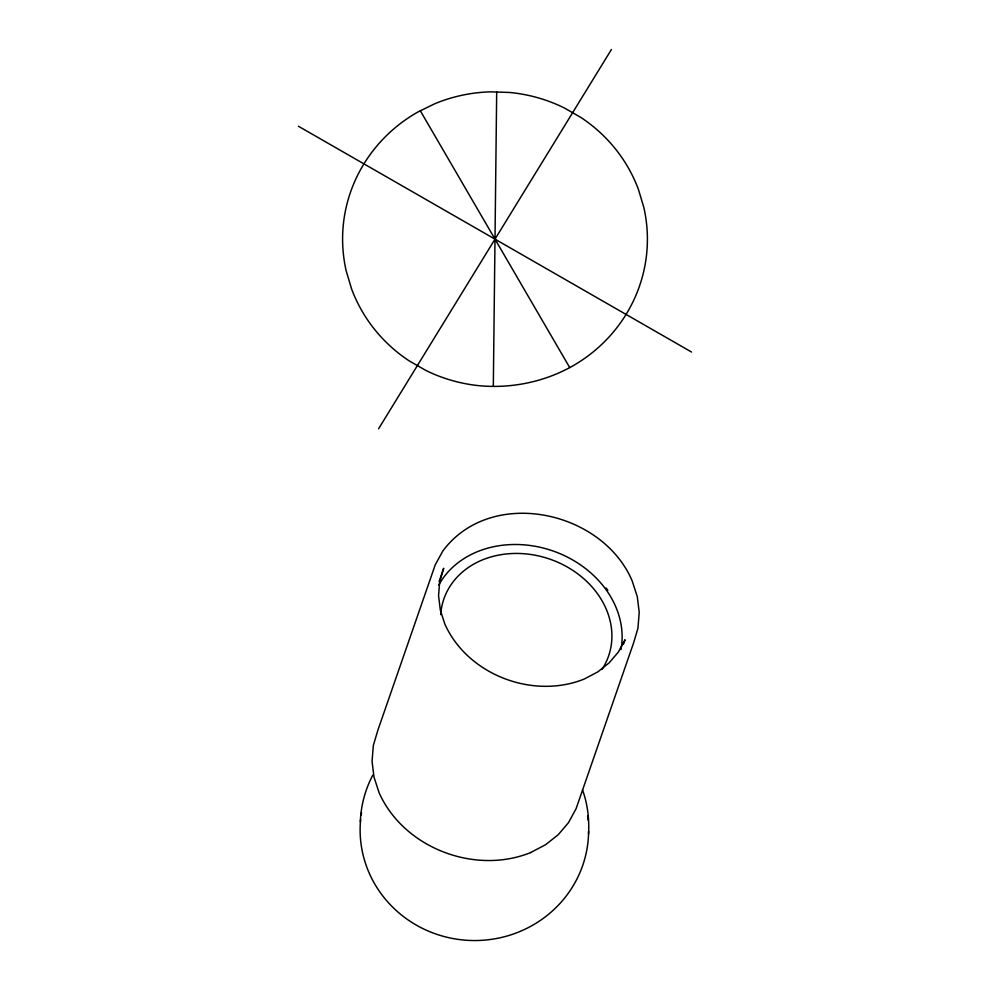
<?xml version="1.0" encoding="UTF-8"?>
<svg xmlns="http://www.w3.org/2000/svg" width="990" height="990" viewBox="0 0 990 990"><rect width="100%" height="100%" fill="white"/><g stroke="black" fill="none" stroke-linecap="round" stroke-linejoin="round"><path stroke-width="1.49" d="M493.317 386.286L496.683 92.02L490.434 91.847A152.46 147.263 2 0 0 434.672 103.789L417.607 112.155A152.868 147.659 2 0 0 363.936 163.87A152.794 147.584 2 0 0 346.215 270.988L351.537 288.771A152.089 146.904 2 0 0 409.118 360.83L425.613 370.31A152.089 146.904 2 0 0 480.447 385.828C512.189 388.513 544.574 381.781 572.393 366.151A152.868 147.659 2 0 0 626.064 314.424A152.794 147.584 2 0 0 643.785 207.306L638.463 189.523A152.163 146.978 2 0 0 580.845 117.439L564.387 107.984A152.089 146.904 2 0 0 509.553 92.466L496.683 92.02M588.543 833.976C589.421 819.052 587.602 803.917 582.479 789.834M360.335 821.787C360.904 805.575 365.199 789.55 372.76 775.195M439.709 581.402L438.558 595.621L440.327 610.075L444.832 624.059C467.627 674.846 532.991 699.72 584.249 679.029L597.812 671.901L609.122 662.867L618.255 652.2L625.037 639.75L623.514 644.131M439.671 581.786L443.693 568.272L439.139 581.402M378.576 428.794L611.424 49.5M530.578 852.6L545.589 844.718L558.261 834.681L568.458 822.69L576.069 808.768L633.526 643.104L637.931 628.316L639.218 612.414L637.288 596.624L632.115 580.771C602.081 510.234 490.805 486.424 442.827 550.997L435.204 564.919L377.747 730.583L373.354 745.371L372.054 761.273L373.985 777.063L379.17 792.916C403.92 848.071 474.903 875.086 530.578 852.6L530.838 852.477M298.398 126.225L691.602 352.069M420.292 110.732L569.708 367.562M588.605 831.204A114.246 110.36 2 0 1 468.555 940.389A114.246 110.36 2 0 1 360.632 819.473M361.115 815.339A114.246 110.36 2 0 1 361.536 812.592M587.615 815.995A114.246 110.36 2 0 1 588.11 820.128M440.686 614.642A87.157 72.344 19.1 0 1 549.264 558.929A87.157 72.344 19.1 0 1 601.994 669.401M606.128 587.949A98.864 82.059 19.1 0 1 607.848 590.325M438.657 585.226A97.503 80.933 19.1 0 1 553.398 551.108A97.503 80.933 19.1 0 1 620.965 649.576"/></g></svg>
